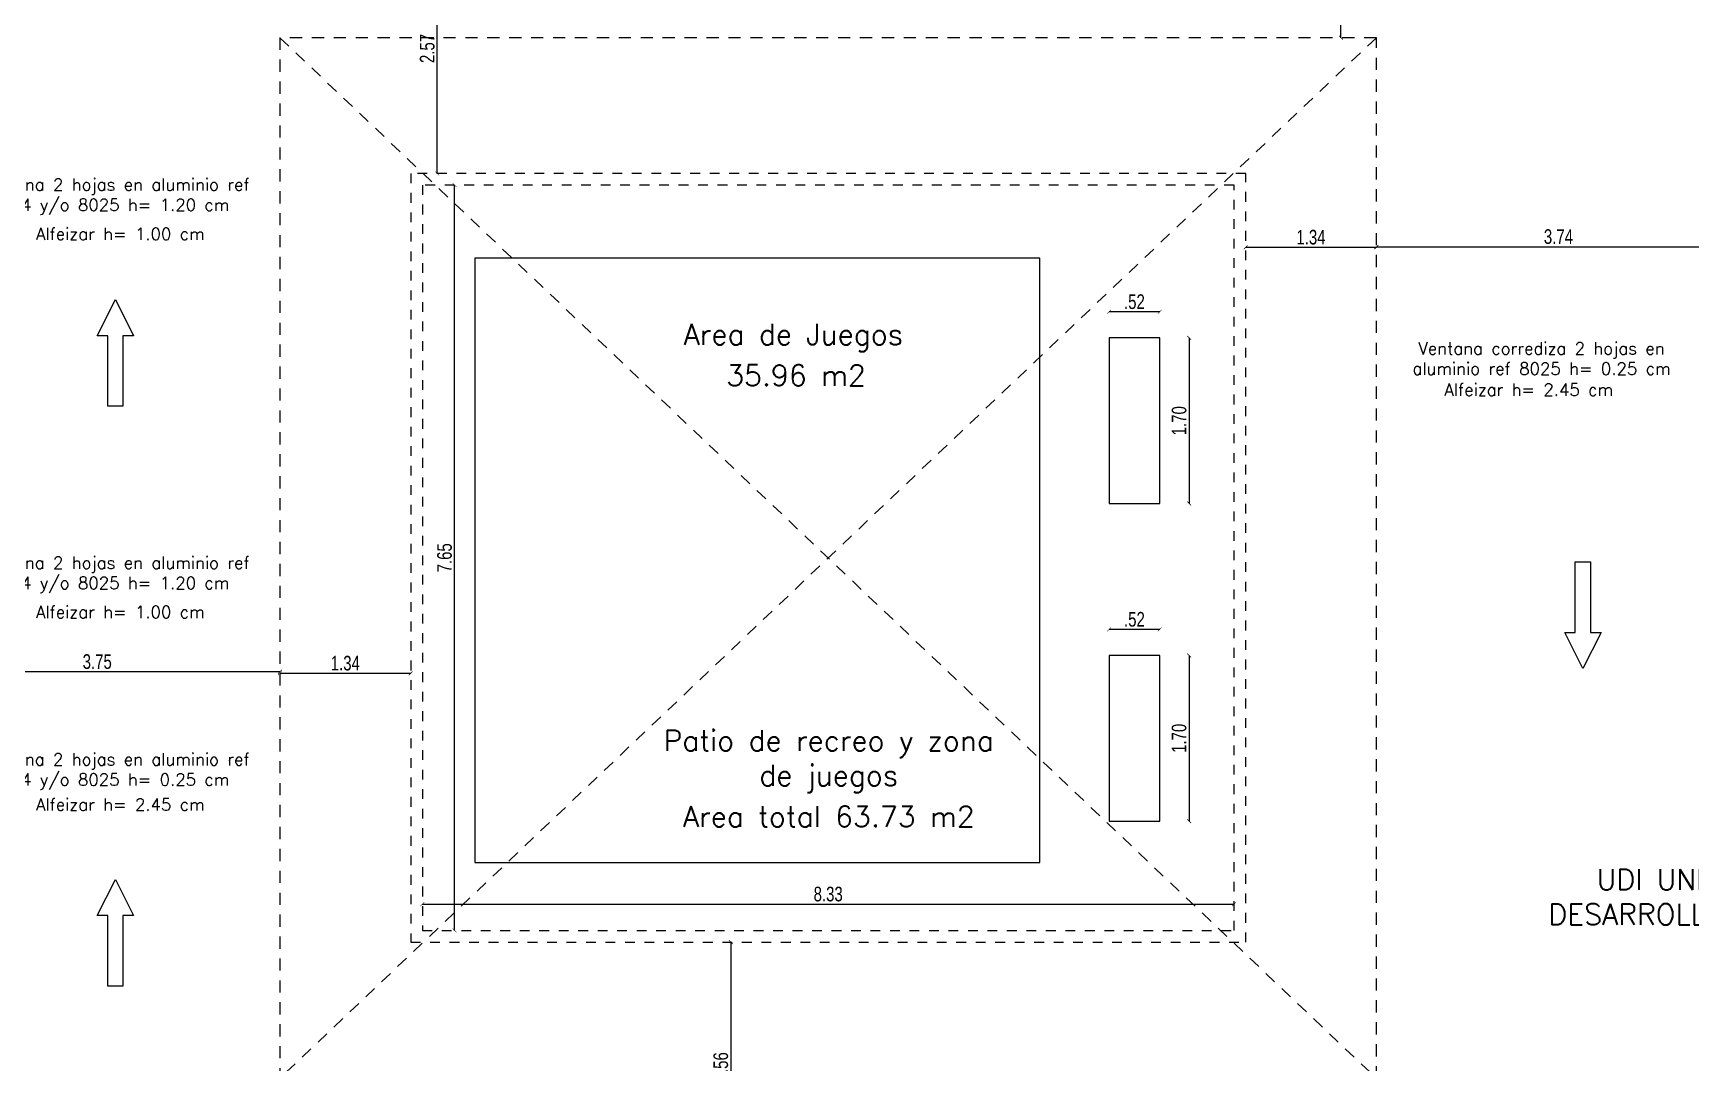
# Model space of a CAD drawing. Header units: metres. Extents: x 167 to 250, y 44 to 219.
# Drawn here: x 221.53 to 238.54, y 107.25 to 117.81 of the extents above; entities that cross this region are included whole.
import ezdxf

# ---------------------------------------------------------------- set-up
doc = ezdxf.new("R2010")
doc.units = ezdxf.units.M
doc.linetypes.add('06-PT1-01$0$HIDDEN2', pattern=[0.1875, 0.125, -0.0625])
doc.linetypes.add('HIDDEN', pattern=[9.525, 6.35, -3.175])
for name, color, linetype, lineweight in [('A-PROY', 6, 'HIDDEN', 9), ('muros', 5, 'Continuous', 25), ('puntea', 253, '06-PT1-01$0$HIDDEN2', 25)]:
    doc.layers.add(name, color=color, linetype=linetype, lineweight=lineweight)
doc.layers.add('A_TEXTO', color=130, linetype='Continuous')
doc.styles.add('CORDENADAS', font='romans.shx', dxfattribs={"height": 1})
doc.styles.add('ING_75', font='swisscl.ttf', dxfattribs={"height": 0.15})
doc.dimstyles.new('ESC_1_75_ING', dxfattribs={"dimtxt": 0.15, "dimasz": 0.04, "dimexe": 0, "dimexo": 0, "dimgap": 0.0263, "dimtad": 1, "dimzin": 4, "dimdsep": 46, "dimtxsty": 'ING_75', "dimblk": 'ARCHTICK', "dimcen": 0.06, "dimse1": 1, "dimse2": 1, "dimclrd": 256, "dimclre": 2, "dimclrt": 1, "dimadec": 0, "dimazin": 0, "dimtfac": 1, "dimtix": 1, "dimtmove": 2, "dimatfit": 3, "dimldrblk": 'ARCHTICK', "dimfxl": 0, "dimtvp": 1.75, "dimtolj": 1, "dimtzin": 4, "dimarcsym": 0})

# ---------------------------------------------------------------- blocks, each defined once
blk = doc.blocks.new('_ArchTick')
at = {"color": 0, "linetype": 'ByBlock', "const_width": 0.15}
blk.add_lwpolyline([(-0.5, -0.5), (0.5, 0.5)], dxfattribs=at)
blk = doc.blocks.new('*D595')
at = {"layer": 'Defpoints', "color": 0, "transparency": 16777216}
for p in [(232.002, 108.484), (228.333, 105.927), (228.686, 105.927)]:
    blk.add_point(p, dxfattribs=at)
at = {"layer": 'muros', "lineweight": -2, "transparency": 16777216}
blk.add_line((228.686, 108.484), (228.686, 105.927), dxfattribs=at)
at = {"layer": 'muros', "lineweight": -2, "transparency": 16777216, "xscale": 0.04, "yscale": 0.04, "zscale": 0.04}
for p, rotation in [((228.686, 108.484), 90), ((228.686, 105.927), 270)]:
    blk.add_blockref('_ArchTick', p, dxfattribs=dict(at, rotation=rotation))
at = {"layer": 'muros', "color": 1, "transparency": 16777216, "insert": (228.583, 107.205), "char_height": 0.15, "attachment_point": 5, "rotation": 90, "style": 'ING_75'}
blk.add_mtext('\\A1;2.56', dxfattribs=at)
blk = doc.blocks.new('*D596')
at = {"layer": 'Defpoints', "color": 0, "transparency": 16777216}
for p in [(225.673, 118.94), (226.347, 118.94), (225.4, 116.374)]:
    blk.add_point(p, dxfattribs=at)
at = {"layer": 'muros', "lineweight": -2, "transparency": 16777216}
blk.add_line((225.673, 116.374), (225.673, 118.94), dxfattribs=at)
at = {"layer": 'muros', "lineweight": -2, "transparency": 16777216, "xscale": 0.04, "yscale": 0.04, "zscale": 0.04}
for p, rotation in [((225.673, 118.94), 90), ((225.673, 116.374), 270)]:
    blk.add_blockref('_ArchTick', p, dxfattribs=dict(at, rotation=rotation))
at = {"layer": 'muros', "color": 1, "transparency": 16777216, "insert": (225.57, 117.657), "char_height": 0.15, "attachment_point": 5, "rotation": 90, "style": 'ING_75'}
blk.add_mtext('\\A1;2.57', dxfattribs=at)
blk = doc.blocks.new('*D670')
at = {"layer": 'Defpoints', "color": 0, "transparency": 16777216}
for p in [(224.058, 113.381), (220.307, 112.891), (220.307, 111.26)]:
    blk.add_point(p, dxfattribs=at)
at = {"layer": 'muros', "lineweight": -2, "transparency": 16777216}
blk.add_line((224.058, 111.26), (220.307, 111.26), dxfattribs=at)
at = {"layer": 'muros', "lineweight": -2, "transparency": 16777216, "xscale": 0.04, "yscale": 0.04, "zscale": 0.04, "rotation": 180}
blk.add_blockref('_ArchTick', (220.307, 111.26), dxfattribs=at)
at = {"layer": 'muros', "lineweight": -2, "transparency": 16777216, "xscale": 0.04, "yscale": 0.04, "zscale": 0.04}
blk.add_blockref('_ArchTick', (224.058, 111.26), dxfattribs=at)
at = {"layer": 'muros', "color": 1, "transparency": 16777216, "insert": (222.183, 111.363), "char_height": 0.15, "attachment_point": 5, "style": 'ING_75'}
blk.add_mtext('\\A1;3.75', dxfattribs=at)
blk = doc.blocks.new('*D671')
at = {"layer": 'Defpoints', "color": 0, "transparency": 16777216}
for p in [(232.568, 114.954), (232.568, 114.686), (233.088, 114.686)]:
    blk.add_point(p, dxfattribs=at)
at = {"layer": 'muros', "lineweight": -2, "transparency": 16777216}
blk.add_line((233.088, 114.954), (232.568, 114.954), dxfattribs=at)
at = {"layer": 'muros', "lineweight": -2, "transparency": 16777216, "xscale": 0.04, "yscale": 0.04, "zscale": 0.04, "rotation": 180}
blk.add_blockref('_ArchTick', (232.568, 114.954), dxfattribs=at)
at = {"layer": 'muros', "lineweight": -2, "transparency": 16777216, "xscale": 0.04, "yscale": 0.04, "zscale": 0.04}
blk.add_blockref('_ArchTick', (233.088, 114.954), dxfattribs=at)
at = {"layer": 'muros', "color": 1, "transparency": 16777216, "insert": (232.828, 115.057), "char_height": 0.15, "attachment_point": 5, "style": 'ING_75'}
blk.add_mtext('\\A1;.52', dxfattribs=at)
blk = doc.blocks.new('*D672')
at = {"layer": 'Defpoints', "color": 0, "transparency": 16777216}
for p in [(233.22, 114.686), (233.22, 112.986), (233.39, 112.986)]:
    blk.add_point(p, dxfattribs=at)
at = {"layer": 'muros', "lineweight": -2, "transparency": 16777216}
blk.add_line((233.39, 114.686), (233.39, 112.986), dxfattribs=at)
at = {"layer": 'muros', "lineweight": -2, "transparency": 16777216, "xscale": 0.04, "yscale": 0.04, "zscale": 0.04}
for p, rotation in [((233.39, 114.686), 90), ((233.39, 112.986), 270)]:
    blk.add_blockref('_ArchTick', p, dxfattribs=dict(at, rotation=rotation))
at = {"layer": 'muros', "color": 1, "transparency": 16777216, "insert": (233.287, 113.836), "char_height": 0.15, "attachment_point": 5, "rotation": 90, "style": 'ING_75'}
blk.add_mtext('\\A1;1.70', dxfattribs=at)
blk = doc.blocks.new('*D674')
at = {"layer": 'Defpoints', "color": 0, "transparency": 16777216}
for p in [(232.568, 111.694), (232.568, 111.426), (233.088, 111.426)]:
    blk.add_point(p, dxfattribs=at)
at = {"layer": 'muros', "lineweight": -2, "transparency": 16777216}
blk.add_line((233.088, 111.694), (232.568, 111.694), dxfattribs=at)
at = {"layer": 'muros', "lineweight": -2, "transparency": 16777216, "xscale": 0.04, "yscale": 0.04, "zscale": 0.04, "rotation": 180}
blk.add_blockref('_ArchTick', (232.568, 111.694), dxfattribs=at)
at = {"layer": 'muros', "lineweight": -2, "transparency": 16777216, "xscale": 0.04, "yscale": 0.04, "zscale": 0.04}
blk.add_blockref('_ArchTick', (233.088, 111.694), dxfattribs=at)
at = {"layer": 'muros', "color": 1, "transparency": 16777216, "insert": (232.828, 111.797), "char_height": 0.15, "attachment_point": 5, "style": 'ING_75'}
blk.add_mtext('\\A1;.52', dxfattribs=at)
blk = doc.blocks.new('*D673')
at = {"layer": 'Defpoints', "color": 0, "transparency": 16777216}
for p in [(233.22, 111.426), (233.22, 109.726), (233.39, 109.726)]:
    blk.add_point(p, dxfattribs=at)
at = {"layer": 'muros', "lineweight": -2, "transparency": 16777216}
blk.add_line((233.39, 111.426), (233.39, 109.726), dxfattribs=at)
at = {"layer": 'muros', "lineweight": -2, "transparency": 16777216, "xscale": 0.04, "yscale": 0.04, "zscale": 0.04}
for p, rotation in [((233.39, 111.426), 90), ((233.39, 109.726), 270)]:
    blk.add_blockref('_ArchTick', p, dxfattribs=dict(at, rotation=rotation))
at = {"layer": 'muros', "color": 1, "transparency": 16777216, "insert": (233.287, 110.576), "char_height": 0.15, "attachment_point": 5, "rotation": 90, "style": 'ING_75'}
blk.add_mtext('\\A1;1.70', dxfattribs=at)
blk = doc.blocks.new('*D768')
at = {"layer": 'Defpoints', "color": 0, "transparency": 16777216}
for p in [(234.307, 118.94), (234.948, 118.94), (235.072, 117.767)]:
    blk.add_point(p, dxfattribs=at)
at = {"layer": 'muros', "lineweight": -2, "transparency": 16777216}
blk.add_line((234.948, 117.767), (234.948, 118.94), dxfattribs=at)
at = {"layer": 'muros', "lineweight": -2, "transparency": 16777216, "xscale": 0.04, "yscale": 0.04, "zscale": 0.04}
for p, rotation in [((234.948, 118.94), 90), ((234.948, 117.767), 270)]:
    blk.add_blockref('_ArchTick', p, dxfattribs=dict(at, rotation=rotation))
at = {"layer": 'muros', "color": 1, "transparency": 16777216, "insert": (234.846, 118.354), "char_height": 0.15, "attachment_point": 5, "rotation": 90, "style": 'ING_75'}
blk.add_mtext('\\A1;1.17', dxfattribs=at)
blk = doc.blocks.new('*D770')
at = {"layer": 'Defpoints', "color": 0, "transparency": 16777216}
for p in [(235.311, 117.767), (239.048, 116.374), (239.048, 115.621)]:
    blk.add_point(p, dxfattribs=at)
at = {"layer": 'muros', "lineweight": -2, "transparency": 16777216}
blk.add_line((235.311, 115.621), (239.048, 115.621), dxfattribs=at)
at = {"layer": 'muros', "lineweight": -2, "transparency": 16777216, "xscale": 0.04, "yscale": 0.04, "zscale": 0.04, "rotation": 180}
blk.add_blockref('_ArchTick', (235.311, 115.621), dxfattribs=at)
at = {"layer": 'muros', "lineweight": -2, "transparency": 16777216, "xscale": 0.04, "yscale": 0.04, "zscale": 0.04}
blk.add_blockref('_ArchTick', (239.048, 115.621), dxfattribs=at)
at = {"layer": 'muros', "color": 1, "transparency": 16777216, "insert": (237.18, 115.725), "char_height": 0.15, "attachment_point": 5, "style": 'ING_75'}
blk.add_mtext('\\A1;3.74', dxfattribs=at)
blk = doc.blocks.new('*D771')
at = {"layer": 'Defpoints', "color": 0, "transparency": 16777216}
for p in [(235.311, 117.767), (233.97, 116.374), (235.311, 115.616)]:
    blk.add_point(p, dxfattribs=at)
at = {"layer": 'muros', "lineweight": -2, "transparency": 16777216}
blk.add_line((233.97, 115.616), (235.311, 115.616), dxfattribs=at)
at = {"layer": 'muros', "lineweight": -2, "transparency": 16777216, "xscale": 0.04, "yscale": 0.04, "zscale": 0.04, "rotation": 180}
blk.add_blockref('_ArchTick', (233.97, 115.616), dxfattribs=at)
at = {"layer": 'muros', "lineweight": -2, "transparency": 16777216, "xscale": 0.04, "yscale": 0.04, "zscale": 0.04}
blk.add_blockref('_ArchTick', (235.311, 115.616), dxfattribs=at)
at = {"layer": 'muros', "color": 1, "transparency": 16777216, "insert": (234.64, 115.719), "char_height": 0.15, "attachment_point": 5, "style": 'ING_75'}
blk.add_mtext('\\A1;1.34', dxfattribs=at)
blk = doc.blocks.new('*D795')
at = {"layer": 'Defpoints', "color": 0, "transparency": 16777216}
for p in [(233.85, 108.874), (225.52, 108.604), (233.85, 108.604)]:
    blk.add_point(p, dxfattribs=at)
at = {"layer": 'muros', "lineweight": -2, "transparency": 16777216}
blk.add_line((225.52, 108.874), (233.85, 108.874), dxfattribs=at)
at = {"layer": 'muros', "lineweight": -2, "transparency": 16777216, "xscale": 0.04, "yscale": 0.04, "zscale": 0.04, "rotation": 180}
blk.add_blockref('_ArchTick', (225.52, 108.874), dxfattribs=at)
at = {"layer": 'muros', "lineweight": -2, "transparency": 16777216, "xscale": 0.04, "yscale": 0.04, "zscale": 0.04}
blk.add_blockref('_ArchTick', (233.85, 108.874), dxfattribs=at)
at = {"layer": 'muros', "color": 1, "transparency": 16777216, "insert": (229.685, 108.977), "char_height": 0.15, "attachment_point": 5, "style": 'ING_75'}
blk.add_mtext('\\A1;8.33', dxfattribs=at)
blk = doc.blocks.new('*D796')
at = {"layer": 'Defpoints', "color": 0, "transparency": 16777216}
for p in [(225.52, 116.254), (225.851, 116.254), (225.52, 108.604)]:
    blk.add_point(p, dxfattribs=at)
at = {"layer": 'muros', "lineweight": -2, "transparency": 16777216}
blk.add_line((225.851, 108.604), (225.851, 116.254), dxfattribs=at)
at = {"layer": 'muros', "lineweight": -2, "transparency": 16777216, "xscale": 0.04, "yscale": 0.04, "zscale": 0.04}
for p, rotation in [((225.851, 116.254), 90), ((225.851, 108.604), 270)]:
    blk.add_blockref('_ArchTick', p, dxfattribs=dict(at, rotation=rotation))
at = {"layer": 'muros', "color": 1, "transparency": 16777216, "insert": (225.748, 112.429), "char_height": 0.15, "attachment_point": 5, "rotation": 90, "style": 'ING_75'}
blk.add_mtext('\\A1;7.65', dxfattribs=at)
blk = doc.blocks.new('*D805')
at = {"layer": 'Defpoints', "color": 0, "transparency": 16777216}
for p in [(224.058, 112.002), (225.4, 111.244), (225.4, 110.609)]:
    blk.add_point(p, dxfattribs=at)
at = {"layer": 'muros', "lineweight": -2, "transparency": 16777216}
blk.add_line((224.058, 111.244), (225.4, 111.244), dxfattribs=at)
at = {"layer": 'muros', "lineweight": -2, "transparency": 16777216, "xscale": 0.04, "yscale": 0.04, "zscale": 0.04, "rotation": 180}
blk.add_blockref('_ArchTick', (224.058, 111.244), dxfattribs=at)
at = {"layer": 'muros', "lineweight": -2, "transparency": 16777216, "xscale": 0.04, "yscale": 0.04, "zscale": 0.04}
blk.add_blockref('_ArchTick', (225.4, 111.244), dxfattribs=at)
at = {"layer": 'muros', "color": 1, "transparency": 16777216, "insert": (224.729, 111.347), "char_height": 0.15, "attachment_point": 5, "style": 'ING_75'}
blk.add_mtext('\\A1;1.34', dxfattribs=at)

msp = doc.modelspace()

# ---------------------------------------------------------------- linework, layer by layer
at = {"layer": 'A-PROY', "ltscale": 0.01}
for points in [[(225.4, 108.484), (233.97, 108.484), (233.97, 116.374), (225.4, 116.374)], [(225.52, 108.604), (233.85, 108.604), (233.85, 116.254), (225.52, 116.254)]]:
    msp.add_lwpolyline(points, close=True, dxfattribs=at)
at = {"layer": 'muros', "color": 11, "true_color": 0xf27172}
for points in [[(226.057, 115.503), (226.057, 109.303), (231.857, 109.303), (231.857, 115.503), (226.057, 115.503)], [(233.088, 112.986), (233.088, 114.686), (232.568, 114.686), (232.568, 112.986), (233.088, 112.986)], [(233.088, 109.726), (233.088, 111.426), (232.568, 111.426), (232.568, 109.726), (233.088, 109.726)]]:
    msp.add_lwpolyline(points, dxfattribs=at)
at = {"layer": 'muros', "color": 2}
for points in [[(222.447, 113.984), (222.292, 113.984), (222.292, 114.709), (222.181, 114.709), (222.369, 115.08), (222.556, 114.709), (222.447, 114.709)], [(237.353, 112.388), (237.509, 112.388), (237.509, 111.663), (237.62, 111.663), (237.431, 111.292), (237.244, 111.663), (237.353, 111.663)], [(222.447, 108.031), (222.292, 108.031), (222.292, 108.756), (222.181, 108.756), (222.369, 109.127), (222.556, 108.756), (222.447, 108.756)]]:
    msp.add_lwpolyline(points, close=True, dxfattribs=at)
at = {"layer": 'puntea'}
for p, q in [((235.311, 117.767), (224.058, 107.087)), ((224.058, 117.767), (235.311, 107.087))]:
    msp.add_line(p, q, dxfattribs=at)
msp.add_lwpolyline([(224.058, 117.767), (224.058, 107.087), (235.311, 107.087), (235.311, 117.767)], close=True, dxfattribs=at)

# ---------------------------------------------------------------- texts
at = {"layer": 'A_TEXTO', "color": 4, "char_height": 0.12464, "attachment_point": 1, "style": 'CORDENADAS'}
for s, width, insert in [('\\pxqc;Ventana 2 hojas en aluminio ref 744 y/o 8025 h= 1.20 cm', 3.1245, (220.802, 116.322)), ('\\pxqc;Alfeizar h= 1.00 cm', 2.80889, (221.016, 115.816)), ('\\pxqc;Ventana corrediza 2 hojas en aluminio ref 8025 h= 0.25 cm', 3.41679, (235.298, 114.641)), ('\\pxqc;Alfeizar h= 2.45 cm', 2.80889, (235.471, 114.217)), ('\\pxqc;Ventana 2 hojas en aluminio ref 744 y/o 8025 h= 1.20 cm', 3.1245, (220.802, 112.441)), ('\\pxqc;Alfeizar h= 1.00 cm', 2.80889, (221.016, 111.935)), ('\\pxqc;Ventana 2 hojas en aluminio ref 744 y/o 8025 h= 0.25 cm', 3.1245, (220.802, 110.423)), ('\\pxqc;Alfeizar h= 2.45 cm', 2.80889, (221.016, 109.959))]:
    msp.add_mtext_dynamic_manual_height_columns(s, width=width, gutter_width=8.743, heights=[0], dxfattribs=dict(at, insert=insert))
at = {"layer": 'A_TEXTO', "char_height": 0.21438, "attachment_point": 1, "style": 'CORDENADAS'}
for s, insert in [('\\pxqc;Area de Juegos', (227.488, 114.83)), ('\\pxqc;35.96 m2', (227.516, 114.409)), ('\\pxqc;Patio de recreo y zona de juegos', (227.851, 110.661)), ('\\pxqc;Area total 63.73 m2', (227.853, 109.881)), ('\\pxqc;UDI UNIDAD DE DESARROLLO INFANTIL', (236.813, 109.234))]:
    msp.add_mtext_dynamic_manual_height_columns(s, width=3.67716, gutter_width=10.719, heights=[0], dxfattribs=dict(at, insert=insert))

# ---------------------------------------------------------------- dimensions: what is measured, and where the dimension line sits
at = {"layer": 'muros', "color": 2}
for base, p1, p2, picture, middle in [((225.673, 118.94), (225.4, 116.374), (226.347, 118.94), '*D596', (225.57, 117.657)), ((228.686, 105.927), (232.002, 108.484), (228.333, 105.927), '*D595', (228.583, 107.205))]:
    dim = msp.add_linear_dim(base=base, p1=p1, p2=p2, angle=270, dimstyle='ESC_1_75_ING', dxfattribs=at)
    dim.commit()
    dim.dimension.update_dxf_attribs({"geometry": picture, "text_midpoint": middle})
at = {"layer": 'muros', "color": 114, "true_color": 0x139b48}
for base, p1, p2, picture, middle in [((234.948, 118.94), (235.072, 117.767), (234.307, 118.94), '*D768', (234.846, 118.354)), ((225.851, 116.254), (225.52, 108.604), (225.52, 116.254), '*D796', (225.748, 112.429)), ((233.39, 112.986), (233.22, 114.686), (233.22, 112.986), '*D672', (233.287, 113.836)), ((233.39, 109.726), (233.22, 111.426), (233.22, 109.726), '*D673', (233.287, 110.576))]:
    dim = msp.add_linear_dim(base=base, p1=p1, p2=p2, angle=90, dimstyle='ESC_1_75_ING', dxfattribs=at)
    dim.commit()
    dim.dimension.update_dxf_attribs({"geometry": picture, "text_midpoint": middle})
for base, p1, p2, picture, middle in [((235.311, 115.616), (233.97, 116.374), (235.311, 117.767), '*D771', (234.64, 115.719)), ((239.048, 115.621), (235.311, 117.767), (239.048, 116.374), '*D770', (237.18, 115.725)), ((232.568, 114.954), (233.088, 114.686), (232.568, 114.686), '*D671', (232.828, 115.057)), ((220.307, 111.26), (224.058, 113.381), (220.307, 112.891), '*D670', (222.183, 111.363)), ((225.4, 111.244), (224.058, 112.002), (225.4, 110.609), '*D805', (224.729, 111.347)), ((232.568, 111.694), (233.088, 111.426), (232.568, 111.426), '*D674', (232.828, 111.797)), ((233.85, 108.874), (225.52, 108.604), (233.85, 108.604), '*D795', (229.685, 108.977))]:
    dim = msp.add_linear_dim(base=base, p1=p1, p2=p2, dimstyle='ESC_1_75_ING', dxfattribs=at)
    dim.commit()
    dim.dimension.update_dxf_attribs({"geometry": picture, "text_midpoint": middle})

doc.saveas('drawing.dxf')
